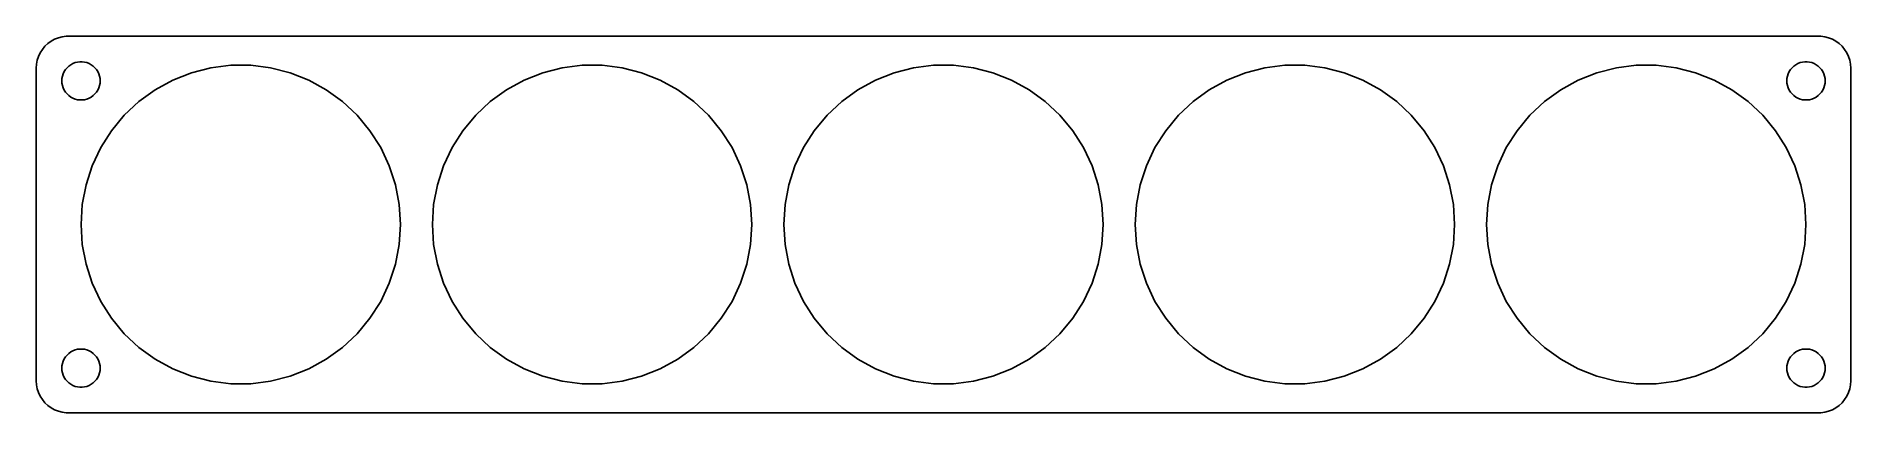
# Model space of a CAD drawing. Header units: metres. Extents: x -142 to 142, y -29 to 29.
import ezdxf

# ---------------------------------------------------------------- set-up
doc = ezdxf.new("R2010")
doc.units = ezdxf.units.M

msp = doc.modelspace()

# ---------------------------------------------------------------- linework, layer by layer
for p, q in [((-139.679, 28.7216), (-140.187, 28.3526)), ((-139.129, 29.0241), (-139.679, 28.7216)), ((-138.545, 29.2553), (-139.129, 29.0241)), ((-137.937, 29.4114), (-138.545, 29.2553)), ((-137.314, 29.4901), (-137.937, 29.4114)), ((137.314, 29.4901), (-137.314, 29.4901)), ((137.937, 29.4114), (137.314, 29.4901)), ((138.545, 29.2553), (137.937, 29.4114)), ((139.129, 29.0241), (138.545, 29.2553)), ((139.679, 28.7216), (139.129, 29.0241)), ((140.187, 28.3526), (139.679, 28.7216)), ((-141.843, 25.7434), (-141.961, 25.1267)), ((-141.649, 26.3406), (-141.843, 25.7434)), ((-141.382, 26.9088), (-141.649, 26.3406)), ((-141.045, 27.4389), (-141.382, 26.9088)), ((-140.645, 27.9227), (-141.045, 27.4389)), ((-140.187, 28.3526), (-140.645, 27.9227)), ((140.645, 27.9227), (140.187, 28.3526)), ((141.045, 27.4389), (140.645, 27.9227)), ((141.382, 26.9088), (141.045, 27.4389)), ((141.649, 26.3406), (141.382, 26.9088)), ((141.843, 25.7434), (141.649, 26.3406)), ((141.961, 25.1267), (141.843, 25.7434)), ((-141.961, 25.1267), (-142, 24.5)), ((-142, 24.5), (-142, -24.5)), ((-138, 22.5), (-137.976, 22.876)), ((-137.976, 22.876), (-137.906, 23.2461)), ((-137.906, 23.2461), (-137.789, 23.6044)), ((-137.789, 23.6044), (-137.629, 23.9453)), ((-137.629, 23.9453), (-137.427, 24.2634)), ((-137.427, 24.2634), (-137.187, 24.5536)), ((-137.187, 24.5536), (-136.912, 24.8115)), ((-136.912, 24.8115), (-136.607, 25.033)), ((-136.607, 25.033), (-136.277, 25.2145)), ((-136.277, 25.2145), (-135.927, 25.3532)), ((-135.927, 25.3532), (-135.562, 25.4469)), ((-135.562, 25.4469), (-135.188, 25.4941)), ((-135.188, 25.4941), (-134.812, 25.4941)), ((-134.812, 25.4941), (-134.438, 25.4469)), ((-134.438, 25.4469), (-134.073, 25.3532)), ((-134.073, 25.3532), (-133.723, 25.2145)), ((-133.723, 25.2145), (-133.393, 25.033)), ((-133.393, 25.033), (-133.088, 24.8115)), ((-133.088, 24.8115), (-132.813, 24.5536)), ((-132.813, 24.5536), (-132.573, 24.2634)), ((-132.573, 24.2634), (-132.371, 23.9453)), ((-132.371, 23.9453), (-132.211, 23.6044)), ((-132.211, 23.6044), (-132.094, 23.2461)), ((-132.094, 23.2461), (-132.024, 22.876)), ((-132.024, 22.876), (-132, 22.5)), ((-120.644, 22.6207), (-117.725, 23.7764)), ((-117.725, 23.7764), (-114.685, 24.5572)), ((-114.685, 24.5572), (-111.57, 24.9507)), ((-111.57, 24.9507), (-108.43, 24.9507)), ((-108.43, 24.9507), (-105.315, 24.5572)), ((-105.315, 24.5572), (-102.275, 23.7764)), ((-102.275, 23.7764), (-99.3555, 22.6207)), ((-65.6445, 22.6207), (-62.7254, 23.7764)), ((-62.7254, 23.7764), (-59.6845, 24.5572)), ((-59.6845, 24.5572), (-56.5698, 24.9507)), ((-56.5698, 24.9507), (-53.4302, 24.9507)), ((-53.4302, 24.9507), (-50.3155, 24.5572)), ((-50.3155, 24.5572), (-47.2746, 23.7764)), ((-47.2746, 23.7764), (-44.3555, 22.6207)), ((-10.6445, 22.6207), (-7.72542, 23.7764)), ((-7.72542, 23.7764), (-4.68452, 24.5572)), ((-4.68452, 24.5572), (-1.56975, 24.9507)), ((-1.56975, 24.9507), (1.56975, 24.9507)), ((1.56975, 24.9507), (4.68452, 24.5572)), ((4.68452, 24.5572), (7.72542, 23.7764)), ((7.72542, 23.7764), (10.6445, 22.6207)), ((44.3555, 22.6207), (47.2746, 23.7764)), ((47.2746, 23.7764), (50.3155, 24.5572)), ((50.3155, 24.5572), (53.4302, 24.9507)), ((53.4302, 24.9507), (56.5698, 24.9507)), ((56.5698, 24.9507), (59.6845, 24.5572)), ((59.6845, 24.5572), (62.7254, 23.7764)), ((62.7254, 23.7764), (65.6445, 22.6207)), ((99.3555, 22.6207), (102.275, 23.7764)), ((102.275, 23.7764), (105.315, 24.5572)), ((105.315, 24.5572), (108.43, 24.9507)), ((108.43, 24.9507), (111.57, 24.9507)), ((111.57, 24.9507), (114.685, 24.5572)), ((114.685, 24.5572), (117.725, 23.7764)), ((117.725, 23.7764), (120.644, 22.6207)), ((132, 22.5), (132.024, 22.876)), ((132.024, 22.876), (132.094, 23.2461)), ((132.094, 23.2461), (132.211, 23.6044)), ((132.211, 23.6044), (132.371, 23.9453)), ((132.371, 23.9453), (132.573, 24.2634)), ((132.573, 24.2634), (132.813, 24.5536)), ((132.813, 24.5536), (133.088, 24.8115)), ((133.088, 24.8115), (133.393, 25.033)), ((133.393, 25.033), (133.723, 25.2145)), ((133.723, 25.2145), (134.073, 25.3532)), ((134.073, 25.3532), (134.438, 25.4469)), ((134.438, 25.4469), (134.812, 25.4941)), ((134.812, 25.4941), (135.188, 25.4941)), ((135.188, 25.4941), (135.562, 25.4469)), ((135.562, 25.4469), (135.927, 25.3532)), ((135.927, 25.3532), (136.277, 25.2145)), ((136.277, 25.2145), (136.607, 25.033)), ((136.607, 25.033), (136.912, 24.8115)), ((136.912, 24.8115), (137.187, 24.5536)), ((137.187, 24.5536), (137.427, 24.2634)), ((137.427, 24.2634), (137.629, 23.9453)), ((137.629, 23.9453), (137.789, 23.6044)), ((137.789, 23.6044), (137.906, 23.2461)), ((137.906, 23.2461), (137.976, 22.876)), ((137.976, 22.876), (138, 22.5)), ((142, 24.5), (141.961, 25.1267)), ((142, -24.5), (142, 24.5)), ((-137.976, 22.124), (-138, 22.5)), ((-137.906, 21.7539), (-137.976, 22.124)), ((-137.789, 21.3956), (-137.906, 21.7539)), ((-137.629, 21.0547), (-137.789, 21.3956)), ((-137.427, 20.7366), (-137.629, 21.0547)), ((-137.187, 20.4464), (-137.427, 20.7366)), ((-136.912, 20.1884), (-137.187, 20.4464)), ((-136.607, 19.967), (-136.912, 20.1884)), ((-136.277, 19.7855), (-136.607, 19.967)), ((-133.393, 19.967), (-133.723, 19.7855)), ((-133.088, 20.1884), (-133.393, 19.967)), ((-132.813, 20.4464), (-133.088, 20.1884)), ((-132.573, 20.7366), (-132.813, 20.4464)), ((-132.371, 21.0547), (-132.573, 20.7366)), ((-132.211, 21.3956), (-132.371, 21.0547)), ((-132.094, 21.7539), (-132.211, 21.3956)), ((-132.024, 22.124), (-132.094, 21.7539)), ((-132, 22.5), (-132.024, 22.124)), ((-125.936, 19.2628), (-123.396, 21.1082)), ((-123.396, 21.1082), (-120.644, 22.6207)), ((-99.3555, 22.6207), (-96.6043, 21.1082)), ((-96.6043, 21.1082), (-94.0644, 19.2628)), ((-70.9356, 19.2628), (-68.3957, 21.1082)), ((-68.3957, 21.1082), (-65.6445, 22.6207)), ((-44.3555, 22.6207), (-41.6043, 21.1082)), ((-41.6043, 21.1082), (-39.0644, 19.2628)), ((-15.9356, 19.2628), (-13.3957, 21.1082)), ((-13.3957, 21.1082), (-10.6445, 22.6207)), ((10.6445, 22.6207), (13.3957, 21.1082)), ((13.3957, 21.1082), (15.9356, 19.2628)), ((39.0644, 19.2628), (41.6043, 21.1082)), ((41.6043, 21.1082), (44.3555, 22.6207)), ((65.6445, 22.6207), (68.3957, 21.1082)), ((68.3957, 21.1082), (70.9356, 19.2628)), ((94.0644, 19.2628), (96.6043, 21.1082)), ((96.6043, 21.1082), (99.3555, 22.6207)), ((120.644, 22.6207), (123.396, 21.1082)), ((123.396, 21.1082), (125.936, 19.2628)), ((132.024, 22.124), (132, 22.5)), ((132.094, 21.7539), (132.024, 22.124)), ((132.211, 21.3956), (132.094, 21.7539)), ((132.371, 21.0547), (132.211, 21.3956)), ((132.573, 20.7366), (132.371, 21.0547)), ((132.813, 20.4464), (132.573, 20.7366)), ((133.088, 20.1884), (132.813, 20.4464)), ((133.393, 19.967), (133.088, 20.1884)), ((133.723, 19.7855), (133.393, 19.967)), ((136.607, 19.967), (136.277, 19.7855)), ((136.912, 20.1884), (136.607, 19.967)), ((137.187, 20.4464), (136.912, 20.1884)), ((137.427, 20.7366), (137.187, 20.4464)), ((137.629, 21.0547), (137.427, 20.7366)), ((137.789, 21.3956), (137.629, 21.0547)), ((137.906, 21.7539), (137.789, 21.3956)), ((137.976, 22.124), (137.906, 21.7539)), ((138, 22.5), (137.976, 22.124)), ((-135.927, 19.6468), (-136.277, 19.7855)), ((-135.562, 19.5531), (-135.927, 19.6468)), ((-135.188, 19.5059), (-135.562, 19.5531)), ((-134.812, 19.5059), (-135.188, 19.5059)), ((-134.438, 19.5531), (-134.812, 19.5059)), ((-134.073, 19.6468), (-134.438, 19.5531)), ((-133.723, 19.7855), (-134.073, 19.6468)), ((-130.225, 14.6946), (-128.224, 17.1137)), ((-128.224, 17.1137), (-125.936, 19.2628)), ((-94.0644, 19.2628), (-91.7758, 17.1137)), ((-91.7758, 17.1137), (-89.7746, 14.6946)), ((-75.2254, 14.6946), (-73.2242, 17.1137)), ((-73.2242, 17.1137), (-70.9356, 19.2628)), ((-39.0644, 19.2628), (-36.7758, 17.1137)), ((-36.7758, 17.1137), (-34.7746, 14.6946)), ((-20.2254, 14.6946), (-18.2242, 17.1137)), ((-18.2242, 17.1137), (-15.9356, 19.2628)), ((15.9356, 19.2628), (18.2242, 17.1137)), ((18.2242, 17.1137), (20.2254, 14.6946)), ((34.7746, 14.6946), (36.7758, 17.1137)), ((36.7758, 17.1137), (39.0644, 19.2628)), ((70.9356, 19.2628), (73.2242, 17.1137)), ((73.2242, 17.1137), (75.2254, 14.6946)), ((89.7746, 14.6946), (91.7758, 17.1137)), ((91.7758, 17.1137), (94.0644, 19.2628)), ((125.936, 19.2628), (128.224, 17.1137)), ((128.224, 17.1137), (130.225, 14.6946)), ((134.073, 19.6468), (133.723, 19.7855)), ((134.438, 19.5531), (134.073, 19.6468)), ((134.812, 19.5059), (134.438, 19.5531)), ((135.188, 19.5059), (134.812, 19.5059)), ((135.562, 19.5531), (135.188, 19.5059)), ((135.927, 19.6468), (135.562, 19.5531)), ((136.277, 19.7855), (135.927, 19.6468)), ((-131.908, 12.0438), (-130.225, 14.6946)), ((-89.7746, 14.6946), (-88.0923, 12.0438)), ((-76.9077, 12.0438), (-75.2254, 14.6946)), ((-34.7746, 14.6946), (-33.0923, 12.0438)), ((-21.9077, 12.0438), (-20.2254, 14.6946)), ((20.2254, 14.6946), (21.9077, 12.0438)), ((33.0923, 12.0438), (34.7746, 14.6946)), ((75.2254, 14.6946), (76.9077, 12.0438)), ((88.0923, 12.0438), (89.7746, 14.6946)), ((130.225, 14.6946), (131.908, 12.0438)), ((-133.244, 9.20311), (-131.908, 12.0438)), ((-88.0923, 12.0438), (-86.7556, 9.20311)), ((-78.2444, 9.20311), (-76.9077, 12.0438)), ((-33.0923, 12.0438), (-31.7556, 9.20311)), ((-23.2444, 9.20311), (-21.9077, 12.0438)), ((21.9077, 12.0438), (23.2444, 9.20311)), ((31.7556, 9.20311), (33.0923, 12.0438)), ((76.9077, 12.0438), (78.2444, 9.20311)), ((86.7556, 9.20311), (88.0923, 12.0438)), ((131.908, 12.0438), (133.244, 9.20311)), ((-134.215, 6.21724), (-133.244, 9.20311)), ((-86.7556, 9.20311), (-85.7854, 6.21724)), ((-79.2146, 6.21724), (-78.2444, 9.20311)), ((-31.7556, 9.20311), (-30.7854, 6.21724)), ((-24.2146, 6.21724), (-23.2444, 9.20311)), ((23.2444, 9.20311), (24.2146, 6.21724)), ((30.7854, 6.21724), (31.7556, 9.20311)), ((78.2444, 9.20311), (79.2146, 6.21724)), ((85.7854, 6.21724), (86.7556, 9.20311)), ((133.244, 9.20311), (134.215, 6.21724)), ((-134.803, 3.13332), (-134.215, 6.21724)), ((-85.7854, 6.21724), (-85.1971, 3.13332)), ((-79.8029, 3.13332), (-79.2146, 6.21724)), ((-30.7854, 6.21724), (-30.1971, 3.13332)), ((-24.8029, 3.13332), (-24.2146, 6.21724)), ((24.2146, 6.21724), (24.8029, 3.13332)), ((30.1971, 3.13332), (30.7854, 6.21724)), ((79.2146, 6.21724), (79.8029, 3.13332)), ((85.1971, 3.13332), (85.7854, 6.21724)), ((134.215, 6.21724), (134.803, 3.13332)), ((-135, 0), (-134.803, 3.13332)), ((-85.1971, 3.13332), (-85, 0)), ((-80, 0), (-79.8029, 3.13332)), ((-30.1971, 3.13332), (-30, 0)), ((-25, 0), (-24.8029, 3.13332)), ((24.8029, 3.13332), (25, 0)), ((30, 0), (30.1971, 3.13332)), ((79.8029, 3.13332), (80, 0)), ((85, 0), (85.1971, 3.13332)), ((134.803, 3.13332), (135, 0)), ((-134.803, -3.13332), (-135, 0)), ((-85, 0), (-85.1971, -3.13332)), ((-79.8029, -3.13332), (-80, 0)), ((-30, 0), (-30.1971, -3.13332)), ((-24.8029, -3.13332), (-25, 0)), ((25, 0), (24.8029, -3.13332)), ((30.1971, -3.13332), (30, 0)), ((80, 0), (79.8029, -3.13332)), ((85.1971, -3.13332), (85, 0)), ((135, 0), (134.803, -3.13332)), ((-134.215, -6.21724), (-134.803, -3.13332)), ((-85.1971, -3.13332), (-85.7854, -6.21724)), ((-79.2146, -6.21724), (-79.8029, -3.13332)), ((-30.1971, -3.13332), (-30.7854, -6.21724)), ((-24.2146, -6.21724), (-24.8029, -3.13332)), ((24.8029, -3.13332), (24.2146, -6.21724)), ((30.7854, -6.21724), (30.1971, -3.13332)), ((79.8029, -3.13332), (79.2146, -6.21724)), ((85.7854, -6.21724), (85.1971, -3.13332)), ((134.803, -3.13332), (134.215, -6.21724)), ((-133.244, -9.20311), (-134.215, -6.21724)), ((-85.7854, -6.21724), (-86.7556, -9.20311)), ((-78.2444, -9.20311), (-79.2146, -6.21724)), ((-30.7854, -6.21724), (-31.7556, -9.20311)), ((-23.2444, -9.20311), (-24.2146, -6.21724)), ((24.2146, -6.21724), (23.2444, -9.20311)), ((31.7556, -9.20311), (30.7854, -6.21724)), ((79.2146, -6.21724), (78.2444, -9.20311)), ((86.7556, -9.20311), (85.7854, -6.21724)), ((134.215, -6.21724), (133.244, -9.20311)), ((-131.908, -12.0438), (-133.244, -9.20311)), ((-86.7556, -9.20311), (-88.0923, -12.0438)), ((-76.9077, -12.0438), (-78.2444, -9.20311)), ((-31.7556, -9.20311), (-33.0923, -12.0438)), ((-21.9077, -12.0438), (-23.2444, -9.20311)), ((23.2444, -9.20311), (21.9077, -12.0438)), ((33.0923, -12.0438), (31.7556, -9.20311)), ((78.2444, -9.20311), (76.9077, -12.0438)), ((88.0923, -12.0438), (86.7556, -9.20311)), ((133.244, -9.20311), (131.908, -12.0438)), ((-130.225, -14.6946), (-131.908, -12.0438)), ((-88.0923, -12.0438), (-89.7746, -14.6946)), ((-75.2254, -14.6946), (-76.9077, -12.0438)), ((-33.0923, -12.0438), (-34.7746, -14.6946)), ((-20.2254, -14.6946), (-21.9077, -12.0438)), ((21.9077, -12.0438), (20.2254, -14.6946)), ((34.7746, -14.6946), (33.0923, -12.0438)), ((76.9077, -12.0438), (75.2254, -14.6946)), ((89.7746, -14.6946), (88.0923, -12.0438)), ((131.908, -12.0438), (130.225, -14.6946)), ((-128.224, -17.1137), (-130.225, -14.6946)), ((-89.7746, -14.6946), (-91.7758, -17.1137)), ((-73.2242, -17.1137), (-75.2254, -14.6946)), ((-34.7746, -14.6946), (-36.7758, -17.1137)), ((-18.2242, -17.1137), (-20.2254, -14.6946)), ((20.2254, -14.6946), (18.2242, -17.1137)), ((36.7758, -17.1137), (34.7746, -14.6946)), ((75.2254, -14.6946), (73.2242, -17.1137)), ((91.7758, -17.1137), (89.7746, -14.6946)), ((130.225, -14.6946), (128.224, -17.1137)), ((-136.607, -19.967), (-136.277, -19.7855)), ((-136.277, -19.7855), (-135.927, -19.6468)), ((-135.927, -19.6468), (-135.562, -19.5531)), ((-135.562, -19.5531), (-135.188, -19.5059)), ((-135.188, -19.5059), (-134.812, -19.5059)), ((-134.812, -19.5059), (-134.438, -19.5531)), ((-134.438, -19.5531), (-134.073, -19.6468)), ((-134.073, -19.6468), (-133.723, -19.7855)), ((-133.723, -19.7855), (-133.393, -19.967)), ((-125.936, -19.2628), (-128.224, -17.1137)), ((-123.396, -21.1082), (-125.936, -19.2628)), ((-94.0644, -19.2628), (-96.6043, -21.1082)), ((-91.7758, -17.1137), (-94.0644, -19.2628)), ((-70.9356, -19.2628), (-73.2242, -17.1137)), ((-68.3957, -21.1082), (-70.9356, -19.2628)), ((-39.0644, -19.2628), (-41.6043, -21.1082)), ((-36.7758, -17.1137), (-39.0644, -19.2628)), ((-15.9356, -19.2628), (-18.2242, -17.1137)), ((-13.3957, -21.1082), (-15.9356, -19.2628)), ((15.9356, -19.2628), (13.3957, -21.1082)), ((18.2242, -17.1137), (15.9356, -19.2628)), ((39.0644, -19.2628), (36.7758, -17.1137)), ((41.6043, -21.1082), (39.0644, -19.2628)), ((70.9356, -19.2628), (68.3957, -21.1082)), ((73.2242, -17.1137), (70.9356, -19.2628)), ((94.0644, -19.2628), (91.7758, -17.1137)), ((96.6043, -21.1082), (94.0644, -19.2628)), ((125.936, -19.2628), (123.396, -21.1082)), ((128.224, -17.1137), (125.936, -19.2628)), ((133.393, -19.967), (133.723, -19.7855)), ((133.723, -19.7855), (134.073, -19.6468)), ((134.073, -19.6468), (134.438, -19.5531)), ((134.438, -19.5531), (134.812, -19.5059)), ((134.812, -19.5059), (135.188, -19.5059)), ((135.188, -19.5059), (135.562, -19.5531)), ((135.562, -19.5531), (135.927, -19.6468)), ((135.927, -19.6468), (136.277, -19.7855)), ((136.277, -19.7855), (136.607, -19.967)), ((-138, -22.5), (-137.976, -22.124)), ((-137.976, -22.876), (-138, -22.5)), ((-137.976, -22.124), (-137.906, -21.7539)), ((-137.906, -21.7539), (-137.789, -21.3956)), ((-137.789, -21.3956), (-137.629, -21.0547)), ((-137.629, -21.0547), (-137.427, -20.7366)), ((-137.427, -20.7366), (-137.187, -20.4464)), ((-137.187, -20.4464), (-136.912, -20.1884)), ((-136.912, -20.1884), (-136.607, -19.967)), ((-133.393, -19.967), (-133.088, -20.1884)), ((-133.088, -20.1884), (-132.813, -20.4464)), ((-132.813, -20.4464), (-132.573, -20.7366)), ((-132.573, -20.7366), (-132.371, -21.0547)), ((-132.371, -21.0547), (-132.211, -21.3956)), ((-132.211, -21.3956), (-132.094, -21.7539)), ((-132.094, -21.7539), (-132.024, -22.124)), ((-132.024, -22.124), (-132, -22.5)), ((-132, -22.5), (-132.024, -22.876)), ((-120.644, -22.6207), (-123.396, -21.1082)), ((-117.725, -23.7764), (-120.644, -22.6207)), ((-99.3555, -22.6207), (-102.275, -23.7764)), ((-96.6043, -21.1082), (-99.3555, -22.6207)), ((-65.6445, -22.6207), (-68.3957, -21.1082)), ((-62.7254, -23.7764), (-65.6445, -22.6207)), ((-44.3555, -22.6207), (-47.2746, -23.7764)), ((-41.6043, -21.1082), (-44.3555, -22.6207)), ((-10.6445, -22.6207), (-13.3957, -21.1082)), ((-7.72542, -23.7764), (-10.6445, -22.6207)), ((10.6445, -22.6207), (7.72542, -23.7764)), ((13.3957, -21.1082), (10.6445, -22.6207)), ((44.3555, -22.6207), (41.6043, -21.1082)), ((47.2746, -23.7764), (44.3555, -22.6207)), ((65.6445, -22.6207), (62.7254, -23.7764)), ((68.3957, -21.1082), (65.6445, -22.6207)), ((99.3555, -22.6207), (96.6043, -21.1082)), ((102.275, -23.7764), (99.3555, -22.6207)), ((120.644, -22.6207), (117.725, -23.7764)), ((123.396, -21.1082), (120.644, -22.6207)), ((132, -22.5), (132.024, -22.124)), ((132.024, -22.876), (132, -22.5)), ((132.024, -22.124), (132.094, -21.7539)), ((132.094, -21.7539), (132.211, -21.3956)), ((132.211, -21.3956), (132.371, -21.0547)), ((132.371, -21.0547), (132.573, -20.7366)), ((132.573, -20.7366), (132.813, -20.4464)), ((132.813, -20.4464), (133.088, -20.1884)), ((133.088, -20.1884), (133.393, -19.967)), ((136.607, -19.967), (136.912, -20.1884)), ((136.912, -20.1884), (137.187, -20.4464)), ((137.187, -20.4464), (137.427, -20.7366)), ((137.427, -20.7366), (137.629, -21.0547)), ((137.629, -21.0547), (137.789, -21.3956)), ((137.789, -21.3956), (137.906, -21.7539)), ((137.906, -21.7539), (137.976, -22.124)), ((137.976, -22.124), (138, -22.5)), ((138, -22.5), (137.976, -22.876)), ((-142, -24.5), (-141.961, -25.1267)), ((-141.961, -25.1267), (-141.843, -25.7434)), ((-137.906, -23.2461), (-137.976, -22.876)), ((-137.789, -23.6044), (-137.906, -23.2461)), ((-137.629, -23.9453), (-137.789, -23.6044)), ((-137.427, -24.2634), (-137.629, -23.9453)), ((-137.187, -24.5536), (-137.427, -24.2634)), ((-136.912, -24.8115), (-137.187, -24.5536)), ((-136.607, -25.033), (-136.912, -24.8115)), ((-136.277, -25.2145), (-136.607, -25.033)), ((-135.927, -25.3532), (-136.277, -25.2145)), ((-135.562, -25.4469), (-135.927, -25.3532)), ((-135.188, -25.4941), (-135.562, -25.4469)), ((-134.812, -25.4941), (-135.188, -25.4941)), ((-134.438, -25.4469), (-134.812, -25.4941)), ((-134.073, -25.3532), (-134.438, -25.4469)), ((-133.723, -25.2145), (-134.073, -25.3532)), ((-133.393, -25.033), (-133.723, -25.2145)), ((-133.088, -24.8115), (-133.393, -25.033)), ((-132.813, -24.5536), (-133.088, -24.8115)), ((-132.573, -24.2634), (-132.813, -24.5536)), ((-132.371, -23.9453), (-132.573, -24.2634)), ((-132.211, -23.6044), (-132.371, -23.9453)), ((-132.094, -23.2461), (-132.211, -23.6044)), ((-132.024, -22.876), (-132.094, -23.2461)), ((-114.685, -24.5572), (-117.725, -23.7764)), ((-111.57, -24.9507), (-114.685, -24.5572)), ((-108.43, -24.9507), (-111.57, -24.9507)), ((-105.315, -24.5572), (-108.43, -24.9507)), ((-102.275, -23.7764), (-105.315, -24.5572)), ((-59.6845, -24.5572), (-62.7254, -23.7764)), ((-56.5698, -24.9507), (-59.6845, -24.5572)), ((-53.4302, -24.9507), (-56.5698, -24.9507)), ((-50.3155, -24.5572), (-53.4302, -24.9507)), ((-47.2746, -23.7764), (-50.3155, -24.5572)), ((-4.68452, -24.5572), (-7.72542, -23.7764)), ((-1.56975, -24.9507), (-4.68452, -24.5572)), ((1.56975, -24.9507), (-1.56975, -24.9507)), ((4.68452, -24.5572), (1.56975, -24.9507)), ((7.72542, -23.7764), (4.68452, -24.5572)), ((50.3155, -24.5572), (47.2746, -23.7764)), ((53.4302, -24.9507), (50.3155, -24.5572)), ((56.5698, -24.9507), (53.4302, -24.9507)), ((59.6845, -24.5572), (56.5698, -24.9507)), ((62.7254, -23.7764), (59.6845, -24.5572)), ((105.315, -24.5572), (102.275, -23.7764)), ((108.43, -24.9507), (105.315, -24.5572)), ((111.57, -24.9507), (108.43, -24.9507)), ((114.685, -24.5572), (111.57, -24.9507)), ((117.725, -23.7764), (114.685, -24.5572)), ((132.094, -23.2461), (132.024, -22.876)), ((132.211, -23.6044), (132.094, -23.2461)), ((132.371, -23.9453), (132.211, -23.6044)), ((132.573, -24.2634), (132.371, -23.9453)), ((132.813, -24.5536), (132.573, -24.2634)), ((133.088, -24.8115), (132.813, -24.5536)), ((133.393, -25.033), (133.088, -24.8115)), ((133.723, -25.2145), (133.393, -25.033)), ((134.073, -25.3532), (133.723, -25.2145)), ((134.438, -25.4469), (134.073, -25.3532)), ((134.812, -25.4941), (134.438, -25.4469)), ((135.188, -25.4941), (134.812, -25.4941)), ((135.562, -25.4469), (135.188, -25.4941)), ((135.927, -25.3532), (135.562, -25.4469)), ((136.277, -25.2145), (135.927, -25.3532)), ((136.607, -25.033), (136.277, -25.2145)), ((136.912, -24.8115), (136.607, -25.033)), ((137.187, -24.5536), (136.912, -24.8115)), ((137.427, -24.2634), (137.187, -24.5536)), ((137.629, -23.9453), (137.427, -24.2634)), ((137.789, -23.6044), (137.629, -23.9453)), ((137.906, -23.2461), (137.789, -23.6044)), ((137.976, -22.876), (137.906, -23.2461)), ((141.843, -25.7434), (141.961, -25.1267)), ((141.961, -25.1267), (142, -24.5)), ((-141.843, -25.7434), (-141.649, -26.3406)), ((-141.649, -26.3406), (-141.382, -26.9088)), ((-141.382, -26.9088), (-141.045, -27.4389)), ((-141.045, -27.4389), (-140.645, -27.9227)), ((-140.645, -27.9227), (-140.187, -28.3526)), ((-140.187, -28.3526), (-139.679, -28.7216)), ((139.679, -28.7216), (140.187, -28.3526)), ((140.187, -28.3526), (140.645, -27.9227)), ((140.645, -27.9227), (141.045, -27.4389)), ((141.045, -27.4389), (141.382, -26.9088)), ((141.382, -26.9088), (141.649, -26.3406)), ((141.649, -26.3406), (141.843, -25.7434)), ((-139.679, -28.7216), (-139.129, -29.0241)), ((-139.129, -29.0241), (-138.545, -29.2553)), ((-138.545, -29.2553), (-137.937, -29.4114)), ((-137.937, -29.4114), (-137.314, -29.4901)), ((-137.314, -29.4901), (137.314, -29.4901)), ((137.314, -29.4901), (137.937, -29.4114)), ((137.937, -29.4114), (138.545, -29.2553)), ((138.545, -29.2553), (139.129, -29.0241)), ((139.129, -29.0241), (139.679, -28.7216))]:
    msp.add_line(p, q)

doc.saveas('drawing.dxf')
